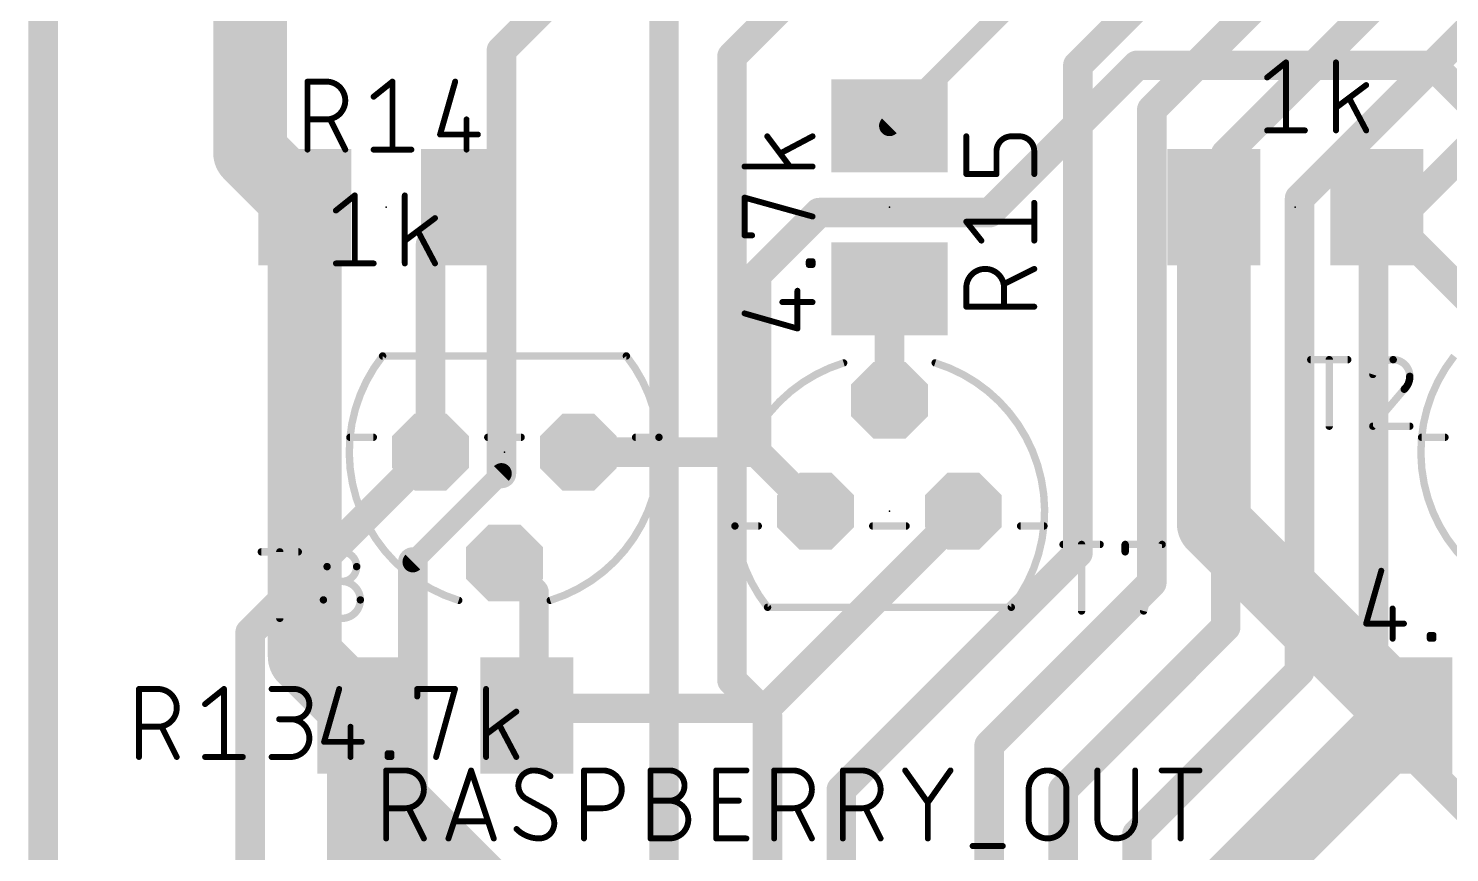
# Model space of a CAD drawing. Extents: x -0.1 to 95.8, y -0.3 to 95.8.
# Drawn here: x -0.13 to 24.29, y 10.86 to 25.02 of the extents above; entities that cross this region are included whole.
import ezdxf

# ---------------------------------------------------------------- set-up
doc = ezdxf.new("R2010")
doc.units = 0
for name, color, linetype in [('1', 12, 'CONTINUOUS'), ('16', 132, 'CONTINUOUS'), ('17', 110, 'CONTINUOUS'), ('21', 253, 'CONTINUOUS'), ('23', 53, 'CONTINUOUS'), ('25', 253, 'CONTINUOUS'), ('27', 253, 'CONTINUOUS')]:
    doc.layers.add(name, color=color, linetype=linetype)

# ---------------------------------------------------------------- blocks, each defined once
blk = doc.blocks.new('RECT')
blk.add_solid([(-0.5, -0.5), (0.5, -0.5), (-0.5, 0.5), (0.5, 0.5)])
blk = doc.blocks.new('OCTAGONP')
at = {"const_width": 0.5}
blk.add_lwpolyline([(-0.25, -0.1036), (-0.25, 0.1036), (-0.1036, 0.25), (0.1036, 0.25), (0.25, 0.1036), (0.25, -0.1036), (0.1036, -0.25), (-0.1036, -0.25), (-0.25, -0.1036), (-0.25, 0.1036)], dxfattribs=at)

msp = doc.modelspace()

# ---------------------------------------------------------------- linework, layer by layer
at = {"layer": '1'}
for points, const_width in [([(3.683, 22.8846), (3.683, 52.832)], 1.27), ([(14.6685, 23.346), (23.5438, 32.2213)], 0.3556), ([(16.393, 21.854), (18.923, 24.384)], 0.508), ([(18.923, 24.384), (24.003, 24.384)], 0.508), ([(27.7385, 20.6485), (24.003, 24.384)], 0.508), ([(4.6216, 21.946), (3.683, 22.8846)], 1.27), ([(4.6216, 14.2269), (4.6216, 21.946)], 1.27), ([(20.2426, 16.5129), (20.2426, 21.946)], 1.27), ([(6.7835, 21.308), (7.4216, 21.946)], 0.508), ([(12.3825, 20.7783), (13.4581, 21.854)], 0.508), ([(13.4581, 21.854), (16.393, 21.854)], 0.508), ([(25.1985, 19.79), (23.0426, 21.946)], 0.508), ([(6.7835, 17.7392), (6.7835, 21.308)], 0.508), ([(12.3825, 17.7392), (12.3825, 20.7783)], 0.508), ([(14.6685, 18.6282), (14.6685, 20.546)], 0.508), ([(14.6685, 20.546), (14.6685, 20.546)], 0.508), ([(12.3825, 17.7392), (9.3235, 17.7392)], 0.508), ([(13.3985, 16.7232), (12.3825, 17.7392)], 0.508), ([(23.5446, 13.2109), (20.2426, 16.5129)], 1.27), ([(15.9385, 16.7232), (12.5502, 13.3349)], 0.508), ([(8.0535, 15.8342), (8.5615, 15.3262)], 0.508), ([(8.5615, 15.3262), (8.5615, 13.3349)], 0.508), ([(5.6376, 13.2109), (4.6216, 14.2269)], 1.27), ([(5.6376, 13.2109), (5.6376, 12.1949)], 1.27), ([(5.6376, 8.2054), (5.6376, 13.2109)], 1.27), ([(20.4936, 10.16), (23.5446, 13.2109)], 1.27), ([(8.5615, 13.3349), (8.4376, 13.2109)], 0.508), ([(12.5502, 13.3349), (8.5615, 13.3349)], 0.508), ([(7.6725, 10.16), (5.6376, 12.1949)], 1.27)]:
    msp.add_lwpolyline(points, dxfattribs=dict(at, const_width=const_width))
for points, const_width in [([(18.923, 24.511, 1), (18.923, 24.257)], 0.254), ([(19.0128, 24.2942, 1), (18.8332, 24.4738)], 0.254), ([(24.0928, 24.4738, 1), (23.9132, 24.2942)], 0.254), ([(24.003, 24.257, 1), (24.003, 24.511)], 0.254), ([(3.9075, 23.1091, 1), (3.4585, 22.66)], 0.635), ([(14.6057, 23.4089, 1), (14.7314, 23.2831)], 0.1778), ([(3.3655, 22.8846, 1), (4.0005, 22.8846)], 0.635), ([(4.9391, 21.946, 1), (4.3041, 21.946)], 0.635), ([(4.3971, 21.7215, 1), (4.8461, 22.1705)], 0.635), ([(20.5601, 21.946, 1), (19.9251, 21.946)], 0.635), ([(7.5114, 21.8562, 1), (7.3318, 22.0358)], 0.254), ([(13.4581, 21.981, 1), (13.4581, 21.727)], 0.254), ([(13.5479, 21.7642, 1), (13.3683, 21.9438)], 0.254), ([(16.3032, 21.9438, 1), (16.4828, 21.7642)], 0.254), ([(16.393, 21.727, 1), (16.393, 21.981)], 0.254), ([(23.1324, 22.0358, 1), (22.9528, 21.8562)], 0.254), ([(6.9105, 21.308, 1), (6.6565, 21.308)], 0.254), ([(6.6937, 21.3978, 1), (6.8733, 21.2182)], 0.254), ([(12.5095, 20.7783, 1), (12.2555, 20.7783)], 0.254), ([(12.2927, 20.8681, 1), (12.4723, 20.6885)], 0.254), ([(14.7955, 20.546, 1), (14.5415, 20.546)], 0.254), ([(14.5787, 20.6358, 1), (14.7583, 20.4562)], 0.254), ([(14.7583, 20.4562, 1), (14.5787, 20.6358)], 0.254), ([(14.5415, 18.6282, 1), (14.7955, 18.6282)], 0.254), ([(6.6565, 17.7392, 1), (6.9105, 17.7392)], 0.254), ([(9.3235, 17.8662, 1), (9.3235, 17.6122)], 0.254), ([(12.4723, 17.829, 1), (12.2927, 17.6494)], 0.254), ([(12.2555, 17.7392, 1), (12.5095, 17.7392)], 0.254), ([(12.3825, 17.6122, 1), (12.3825, 17.8662)], 0.254), ([(20.4671, 16.7374, 1), (20.0181, 16.2884)], 0.635), ([(13.3087, 16.6334, 1), (13.4883, 16.813)], 0.254), ([(16.0283, 16.6334, 1), (15.8487, 16.813)], 0.254), ([(19.9251, 16.5129, 1), (20.5601, 16.5129)], 0.635), ([(8.1433, 15.924, 1), (7.9637, 15.7444)], 0.254), ([(8.6885, 15.3262, 1), (8.4345, 15.3262)], 0.254), ([(8.4717, 15.2364, 1), (8.6513, 15.416)], 0.254), ([(4.8461, 14.4514, 1), (4.3971, 14.0024)], 0.635), ([(4.3041, 14.2269, 1), (4.9391, 14.2269)], 0.635), ([(5.9551, 13.2109, 1), (5.3201, 13.2109)], 0.635), ([(5.9551, 13.2109, 1), (5.3201, 13.2109)], 0.635), ([(5.4131, 12.9864, 1), (5.8621, 13.4354)], 0.635), ([(23.7691, 12.9864, 1), (23.3201, 13.4354)], 0.635), ([(23.3201, 12.9864, 1), (23.7691, 13.4354)], 0.635), ([(8.5615, 13.4619, 1), (8.5615, 13.2079)], 0.254), ([(8.4345, 13.3349, 1), (8.6885, 13.3349)], 0.254), ([(8.6513, 13.2451, 1), (8.4717, 13.4247)], 0.254), ([(12.4604, 13.4247, 1), (12.64, 13.2451)], 0.254), ([(12.5502, 13.2079, 1), (12.5502, 13.4619)], 0.254), ([(8.3478, 13.3007, 1), (8.5274, 13.1211)], 0.254), ([(5.8621, 12.4194, 1), (5.4131, 11.9704)], 0.635), ([(5.3201, 12.1949, 1), (5.9551, 12.1949)], 0.635)]:
    msp.add_lwpolyline(points, format="xyb", dxfattribs=dict(at, const_width=const_width))
at = {"layer": '16'}
for points, const_width in [([(0.127, 0), (0.127, 95.504)], 0.508), ([(17.907, 24.384), (31.115, 37.592)], 0.508), ([(19.177, 23.622), (33.147, 37.592)], 0.508), ([(35.179, 37.592), (20.447, 22.86)], 0.508), ([(21.717, 22.098), (37.211, 37.592)], 0.508), ([(22.987, 21.336), (39.243, 37.592)], 0.508), ([(11.9634, 24.5364), (19.7395, 32.3125)], 0.508), ([(8.001, 24.638), (14.6595, 31.2965)], 0.508), ([(10.795, 8.128), (10.795, 25.4)], 0.508), ([(8.001, 17.3718), (8.001, 24.638)], 0.508), ([(11.9634, 13.8176), (11.9634, 24.5364)], 0.508), ([(17.907, 16.002), (17.907, 24.384)], 0.508), ([(19.177, 15.494), (19.177, 23.622)], 0.508), ([(20.447, 14.732), (20.447, 22.86)], 0.508), ([(21.717, 13.97), (21.717, 22.098)], 0.508), ([(22.987, 13.208), (22.987, 21.336)], 0.508), ([(6.7835, 17.7392), (3.683, 14.6387)], 0.508), ([(6.4787, 15.8495), (8.001, 17.3718)], 0.3556), ([(13.843, 11.938), (17.907, 16.002)], 0.508), ([(6.4787, 9.9043), (6.4787, 15.8495)], 0.508), ([(16.383, 12.7), (19.177, 15.494)], 0.508), ([(17.653, 11.938), (20.447, 14.732)], 0.508), ([(3.683, 4.064), (3.683, 14.6387)], 0.508), ([(18.923, 11.176), (21.717, 13.97)], 0.508), ([(12.573, 13.208), (11.9634, 13.8176)], 0.508), ([(12.573, 6.35), (12.573, 13.208)], 0.508), ([(27.051, 9.144), (22.987, 13.208)], 0.508), ([(16.383, 7.62), (16.383, 12.7)], 0.508), ([(13.843, 7.62), (13.843, 11.938)], 0.508), ([(17.653, 6.35), (17.653, 11.938)], 0.508), ([(18.923, 7.62), (18.923, 11.176)], 0.508)]:
    msp.add_lwpolyline(points, dxfattribs=dict(at, const_width=const_width))
for points, const_width in [([(8.128, 24.638, 1), (7.874, 24.638)], 0.254), ([(7.9112, 24.7278, 1), (8.0908, 24.5482)], 0.254), ([(12.0904, 24.5364, 1), (11.8364, 24.5364)], 0.254), ([(11.8736, 24.6262, 1), (12.0532, 24.4466)], 0.254), ([(18.034, 24.384, 1), (17.78, 24.384)], 0.254), ([(17.8172, 24.4738, 1), (17.9968, 24.2942)], 0.254), ([(19.304, 23.622, 1), (19.05, 23.622)], 0.254), ([(19.0872, 23.7118, 1), (19.2668, 23.5322)], 0.254), ([(20.574, 22.86, 1), (20.32, 22.86)], 0.254), ([(20.3572, 22.9498, 1), (20.5368, 22.7702)], 0.254), ([(21.844, 22.098, 1), (21.59, 22.098)], 0.254), ([(21.6272, 22.1878, 1), (21.8068, 22.0082)], 0.254), ([(23.114, 21.336, 1), (22.86, 21.336)], 0.254), ([(22.8972, 21.4258, 1), (23.0768, 21.2462)], 0.254), ([(6.8733, 17.6494, 1), (6.6937, 17.829)], 0.254), ([(7.874, 17.3718, 1), (8.128, 17.3718)], 0.254), ([(8.0639, 17.3089, 1), (7.9381, 17.4347)], 0.1778), ([(17.78, 16.002, 1), (18.034, 16.002)], 0.254), ([(17.9968, 15.9122, 1), (17.8172, 16.0918)], 0.254), ([(6.6057, 15.8495, 1), (6.3517, 15.8495)], 0.254), ([(6.4159, 15.9124, 1), (6.5416, 15.7867)], 0.1778), ([(19.2668, 15.4042, 1), (19.0872, 15.5838)], 0.254), ([(19.05, 15.494, 1), (19.304, 15.494)], 0.254), ([(20.5368, 14.6422, 1), (20.3572, 14.8218)], 0.254), ([(3.81, 14.6387, 1), (3.556, 14.6387)], 0.254), ([(3.5932, 14.7285, 1), (3.7728, 14.5489)], 0.254), ([(20.32, 14.732, 1), (20.574, 14.732)], 0.254), ([(21.8068, 13.8802, 1), (21.6272, 14.0598)], 0.254), ([(12.0532, 13.9074, 1), (11.8736, 13.7278)], 0.254), ([(11.8364, 13.8176, 1), (12.0904, 13.8176)], 0.254), ([(21.59, 13.97, 1), (21.844, 13.97)], 0.254), ([(12.7, 13.208, 1), (12.446, 13.208)], 0.254), ([(23.0768, 13.2978, 1), (22.8972, 13.1182)], 0.254), ([(12.4832, 13.1182, 1), (12.6628, 13.2978)], 0.254), ([(22.86, 13.208, 1), (23.114, 13.208)], 0.254), ([(16.51, 12.7, 1), (16.256, 12.7)], 0.254), ([(16.2932, 12.7898, 1), (16.4728, 12.6102)], 0.254), ([(13.97, 11.938, 1), (13.716, 11.938)], 0.254), ([(13.7532, 12.0278, 1), (13.9328, 11.8482)], 0.254), ([(17.78, 11.938, 1), (17.526, 11.938)], 0.254), ([(17.5632, 12.0278, 1), (17.7428, 11.8482)], 0.254), ([(19.05, 11.176, 1), (18.796, 11.176)], 0.254), ([(18.8332, 11.2658, 1), (19.0128, 11.0862)], 0.254)]:
    msp.add_lwpolyline(points, format="xyb", dxfattribs=dict(at, const_width=const_width))
at = {"layer": '21'}
for points, const_width in [([(5.959, 19.3902, 0.5267), (7.2672, 15.1908)], 0.127), ([(5.959, 19.422, 1), (5.959, 19.3585)], 0.0635), ([(5.984, 19.3706, 1), (5.9341, 19.4099)], 0.0635), ([(10.1731, 19.4099, 1), (10.1232, 19.3706)], 0.0635), ([(10.7084, 17.9932, 0.144), (10.1481, 19.3902)], 0.127), ([(10.148, 19.3585, 1), (10.148, 19.422)], 0.0635), ([(13.8822, 19.2717, 0.3557), (12.0136, 16.4692)], 0.127), ([(13.8916, 19.2413, 1), (13.8728, 19.302)], 0.0635), ([(16.763, 15.0722, 0.5267), (15.4548, 19.2716)], 0.127), ([(15.4642, 19.3019, 1), (15.4454, 19.2412)], 0.0635), ([(24.374, 19.3902, 0.5267), (25.6822, 15.1908)], 0.127), ([(5.3986, 18.025, 1), (5.3986, 17.9615)], 0.0635), ([(5.7998, 17.9615, 1), (5.7998, 18.025)], 0.0635), ([(7.7672, 18.025, 1), (7.7672, 17.9615)], 0.0635), ([(8.3398, 17.9615, 1), (8.3398, 18.025)], 0.0635), ([(8.8398, 15.1907, 0.3557), (10.7084, 17.9932)], 0.127), ([(10.3072, 18.025, 1), (10.3072, 17.9615)], 0.0635), ([(10.74, 17.9962, 1), (10.6768, 17.9902)], 0.0635), ([(10.6768, 17.9902, 1), (10.74, 17.9962)], 0.0635), ([(10.7084, 17.9615, 1), (10.7084, 18.025)], 0.0635), ([(23.8136, 18.025, 1), (23.8136, 17.9615)], 0.0635), ([(24.2148, 17.9615, 1), (24.2148, 18.025)], 0.0635), ([(12.0136, 16.4692, 0.144), (12.5739, 15.0722)], 0.127), ([(12.0136, 16.5009, 1), (12.0136, 16.4374)], 0.0635), ([(12.0452, 16.4722, 1), (11.982, 16.4661)], 0.0635), ([(11.982, 16.4661, 1), (12.0452, 16.4722)], 0.0635), ([(12.4148, 16.4374, 1), (12.4148, 16.5009)], 0.0635), ([(14.3822, 16.5009, 1), (14.3822, 16.4374)], 0.0635), ([(14.9548, 16.4374, 1), (14.9548, 16.5009)], 0.0635), ([(16.9222, 16.5009, 1), (16.9222, 16.4374)], 0.0635), ([(17.3234, 16.4374, 1), (17.3234, 16.5009)], 0.0635), ([(7.2579, 15.1605, 1), (7.2766, 15.2212)], 0.0635), ([(8.8305, 15.2211, 1), (8.8492, 15.1604)], 0.0635), ([(12.574, 15.1039, 1), (12.574, 15.0404)], 0.0635), ([(12.549, 15.0525, 1), (12.5988, 15.0918)], 0.0635), ([(16.7381, 15.0918, 1), (16.7879, 15.0525)], 0.0635), ([(16.763, 15.0404, 1), (16.763, 15.1039)], 0.0635)]:
    msp.add_lwpolyline(points, format="xyb", dxfattribs=dict(at, const_width=const_width))
at = {"layer": '21', "const_width": 0.127}
for points in [[(10.148, 19.3902), (5.959, 19.3902)], [(5.7998, 17.9932), (5.3986, 17.9932)], [(8.3398, 17.9932), (7.7672, 17.9932)], [(10.7084, 17.9932), (10.3072, 17.9932)], [(24.2148, 17.9932), (23.8136, 17.9932)], [(12.0136, 16.4692), (12.4148, 16.4692)], [(14.3822, 16.4692), (14.9548, 16.4692)], [(16.9222, 16.4692), (17.3234, 16.4692)], [(12.574, 15.0722), (16.763, 15.0722)]]:
    msp.add_lwpolyline(points, dxfattribs=at)
at = {"layer": '23'}
for p in [(6.0216, 21.946), (14.6685, 21.946), (21.6426, 21.946), (8.0535, 17.7392), (14.6685, 16.7232), (7.0376, 13.2109)]:
    msp.add_point(p, dxfattribs=at)
at = {"layer": '25'}
for points, const_width in [([(4.6686, 22.9366), (4.6686, 24.105)], 0.1016), ([(4.6686, 24.105), (4.9932, 24.105)], 0.1016), ([(5.8043, 23.8453), (6.1288, 24.105)], 0.1016), ([(6.1288, 24.105), (6.1288, 22.9366)], 0.1016), ([(7.2069, 24.105), (6.9473, 23.1962)], 0.1016), ([(4.9932, 23.4559), (4.6686, 23.4559)], 0.1016), ([(5.3177, 22.9366), (5.0581, 23.4559)], 0.1016), ([(7.4016, 23.4559), (7.4016, 22.9366)], 0.1016), ([(6.9473, 23.1962), (7.5964, 23.1962)], 0.1016), ([(15.9893, 22.5161), (15.9893, 23.1652)], 0.1016), ([(16.8981, 23.1652), (16.7683, 23.1652)], 0.1016), ([(5.8043, 22.9366), (6.4534, 22.9366)], 0.1016), ([(16.5086, 22.9056), (16.5086, 22.5161)], 0.1016), ([(17.1577, 22.5161), (17.1577, 22.9056)], 0.1016), ([(16.5086, 22.5161), (15.9893, 22.5161)], 0.1016), ([(17.1577, 21.3731), (17.1577, 22.0222)], 0.1016), ([(16.249, 21.3731), (15.9893, 21.6976)], 0.1016), ([(15.9893, 21.6976), (17.1577, 21.6976)], 0.1016), ([(17.1577, 20.8866), (16.6384, 20.6269)], 0.1016), ([(15.9893, 20.2375), (15.9893, 20.562)], 0.1016), ([(16.6384, 20.562), (16.6384, 20.2375)], 0.1016), ([(17.1577, 20.2375), (15.9893, 20.2375)], 0.1016), ([(21.9092, 19.3267), (22.5442, 19.3267)], 0.127), ([(22.2267, 18.1837), (22.2267, 19.3267)], 0.127), ([(23.5158, 18.8187), (22.976, 18.1837)], 0.127), ([(22.976, 18.1837), (23.611, 18.1837)], 0.127), ([(17.653, 16.1517), (18.288, 16.1517)], 0.127), ([(17.9705, 15.0087), (17.9705, 16.1517)], 0.127), ([(18.7198, 16.0247), (18.7198, 16.1517)], 0.127), ([(18.7198, 16.1517), (19.3548, 16.1517)], 0.127), ([(19.3548, 16.1517), (19.0373, 15.0087)], 0.127), ([(3.8752, 16.0247), (4.5102, 16.0247)], 0.127), ([(4.1927, 14.8817), (4.1927, 16.0247)], 0.127), ([(1.773, 12.4997), (1.773, 13.6681)], 0.1016), ([(1.773, 13.6681), (2.0976, 13.6681)], 0.1016), ([(2.9087, 13.4085), (3.2332, 13.6681)], 0.1016), ([(3.2332, 13.6681), (3.2332, 12.4997)], 0.1016), ([(4.0517, 13.6681), (4.4411, 13.6681)], 0.1016), ([(4.4411, 13.1488), (4.1815, 13.1488)], 0.1016), ([(2.0976, 13.019), (1.773, 13.019)], 0.1016), ([(2.4221, 12.4997), (2.1625, 13.019)], 0.1016), ([(2.9087, 12.4997), (3.5578, 12.4997)], 0.1016), ([(4.0517, 12.4997), (4.3762, 12.4997)], 0.1016), ([(6.0198, 11.0998), (6.0198, 12.2682)], 0.1016), ([(6.0198, 12.2682), (6.3444, 12.2682)], 0.1016), ([(7.0905, 11.0998), (7.48, 12.2682)], 0.1016), ([(7.48, 12.2682), (7.8695, 11.0998)], 0.1016), ([(9.4203, 11.0998), (9.4203, 12.2682)], 0.1016), ([(9.4203, 12.2682), (9.7448, 12.2682)], 0.1016), ([(10.5633, 11.0998), (10.5633, 12.2682)], 0.1016), ([(10.5633, 12.2682), (10.8878, 12.2682)], 0.1016), ([(11.6916, 11.0998), (11.6916, 12.2682)], 0.1016), ([(11.6916, 12.2682), (12.2109, 12.2682)], 0.1016), ([(12.6873, 11.0998), (12.6873, 12.2682)], 0.1016), ([(12.6873, 12.2682), (13.0118, 12.2682)], 0.1016), ([(13.8684, 11.0998), (13.8684, 12.2682)], 0.1016), ([(13.8684, 12.2682), (14.1929, 12.2682)], 0.1016), ([(14.9391, 12.2682), (15.3286, 11.7165)], 0.1016), ([(15.3286, 11.7165), (15.718, 12.2682)], 0.1016), ([(18.2425, 12.2682), (18.2425, 11.4244)], 0.1016), ([(18.8916, 11.4244), (18.8916, 12.2682)], 0.1016), ([(19.3474, 12.2682), (19.9965, 12.2682)], 0.1016), ([(19.672, 11.0998), (19.672, 12.2682)], 0.1016), ([(17.0614, 11.4244), (17.0614, 11.9436)], 0.1016), ([(17.7105, 11.9436), (17.7105, 11.4244)], 0.1016), ([(8.7796, 11.5866), (8.4226, 11.7814)], 0.1016), ([(10.5633, 11.7489), (10.8878, 11.7489)], 0.1016), ([(11.6916, 11.7489), (12.0811, 11.7489)], 0.1016), ([(15.3286, 11.0998), (15.3286, 11.7165)], 0.1016), ([(6.3444, 11.6191), (6.0198, 11.6191)], 0.1016), ([(6.6689, 11.0998), (6.4093, 11.6191)], 0.1016), ([(9.7448, 11.6191), (9.4203, 11.6191)], 0.1016), ([(13.0118, 11.6191), (12.6873, 11.6191)], 0.1016), ([(13.3364, 11.0998), (13.0768, 11.6191)], 0.1016), ([(14.1929, 11.6191), (13.8684, 11.6191)], 0.1016), ([(14.5175, 11.0998), (14.2579, 11.6191)], 0.1016), ([(7.7721, 11.3919), (7.1879, 11.3919)], 0.1016), ([(10.8878, 11.0998), (10.5633, 11.0998)], 0.1016), ([(12.2109, 11.0998), (11.6916, 11.0998)], 0.1016), ([(16.0976, 10.97), (16.6169, 10.97)], 0.1016)]:
    msp.add_lwpolyline(points, dxfattribs=dict(at, const_width=const_width))
for points, const_width in [([(4.694, 24.105, 1), (4.6432, 24.105)], 0.0508), ([(4.6686, 24.1304, 1), (4.6686, 24.0796)], 0.0508), ([(4.9932, 23.4559, 1), (4.9932, 24.105)], 0.1016), ([(4.9932, 24.1304, 1), (4.9932, 24.0796)], 0.0508), ([(4.9932, 24.0796, 1), (4.9932, 24.1304)], 0.0508), ([(6.1542, 24.105, 1), (6.1034, 24.105)], 0.0508), ([(6.1447, 24.0852, 1), (6.1129, 24.1248)], 0.0508), ([(7.2313, 24.098, 1), (7.1825, 24.112)], 0.0508), ([(5.7884, 23.8652, 1), (5.8201, 23.8255)], 0.0508), ([(4.6686, 23.4813, 1), (4.6686, 23.4305)], 0.0508), ([(4.9932, 23.4813, 1), (4.9932, 23.4305)], 0.0508), ([(4.9932, 23.4305, 1), (4.9932, 23.4813)], 0.0508), ([(5.0808, 23.4672, 1), (5.0354, 23.4445)], 0.0508), ([(7.427, 23.4559, 1), (7.3762, 23.4559)], 0.0508), ([(6.9228, 23.2032, 1), (6.9717, 23.1893)], 0.0508), ([(6.9473, 23.2216, 1), (6.9473, 23.1708)], 0.0508), ([(7.5964, 23.1708, 1), (7.5964, 23.2216)], 0.0508), ([(16.0147, 23.1652, 1), (15.9639, 23.1652)], 0.0508), ([(16.7683, 23.1652, 0.4142), (16.5086, 22.9056)], 0.1016), ([(16.7683, 23.1906, 1), (16.7683, 23.1398)], 0.0508), ([(16.7683, 23.1398, 1), (16.7683, 23.1906)], 0.0508), ([(17.1577, 22.9056, 0.4142), (16.8981, 23.1652)], 0.1016), ([(16.8981, 23.1906, 1), (16.8981, 23.1398)], 0.0508), ([(16.8981, 23.1398, 1), (16.8981, 23.1906)], 0.0508), ([(4.6432, 22.9366, 1), (4.694, 22.9366)], 0.0508), ([(5.295, 22.9252, 1), (5.3404, 22.948)], 0.0508), ([(5.8043, 22.962, 1), (5.8043, 22.9112)], 0.0508), ([(6.1034, 22.9366, 1), (6.1542, 22.9366)], 0.0508), ([(6.4534, 22.9112, 1), (6.4534, 22.962)], 0.0508), ([(7.3762, 22.9366, 1), (7.427, 22.9366)], 0.0508), ([(16.534, 22.9056, 1), (16.4832, 22.9056)], 0.0508), ([(17.1831, 22.9056, 1), (17.1323, 22.9056)], 0.0508), ([(16.4832, 22.9056, 1), (16.534, 22.9056)], 0.0508), ([(17.1323, 22.9056, 1), (17.1831, 22.9056)], 0.0508), ([(15.9893, 22.5415, 1), (15.9893, 22.4907)], 0.0508), ([(15.9639, 22.5161, 1), (16.0147, 22.5161)], 0.0508), ([(16.4832, 22.5161, 1), (16.534, 22.5161)], 0.0508), ([(16.5086, 22.4907, 1), (16.5086, 22.5415)], 0.0508), ([(17.1323, 22.5161, 1), (17.1831, 22.5161)], 0.0508), ([(17.1831, 22.0222, 1), (17.1323, 22.0222)], 0.0508), ([(16.0092, 21.7135, 1), (15.9695, 21.6818)], 0.0508), ([(15.9893, 21.723, 1), (15.9893, 21.6722)], 0.0508), ([(17.1577, 21.6722, 1), (17.1577, 21.723)], 0.0508), ([(16.2291, 21.3572, 1), (16.2688, 21.389)], 0.0508), ([(17.1323, 21.3731, 1), (17.1831, 21.3731)], 0.0508), ([(16.6384, 20.562, 1), (15.9893, 20.562)], 0.1016), ([(17.1691, 20.8638, 1), (17.1464, 20.9093)], 0.0508), ([(16.0147, 20.562, 1), (15.9639, 20.562)], 0.0508), ([(15.9639, 20.562, 1), (16.0147, 20.562)], 0.0508), ([(16.6638, 20.562, 1), (16.613, 20.562)], 0.0508), ([(16.613, 20.562, 1), (16.6638, 20.562)], 0.0508), ([(16.6271, 20.6496, 1), (16.6498, 20.6042)], 0.0508), ([(15.9893, 20.2629, 1), (15.9893, 20.2121)], 0.0508), ([(17.1577, 20.2121, 1), (17.1577, 20.2629)], 0.0508), ([(15.9639, 20.2375, 1), (16.0147, 20.2375)], 0.0508), ([(16.613, 20.2375, 1), (16.6638, 20.2375)], 0.0508), ([(21.9092, 19.3585, 1), (21.9092, 19.295)], 0.0635), ([(22.2585, 19.3267, 1), (22.195, 19.3267)], 0.0635), ([(22.5442, 19.295, 1), (22.5442, 19.3585)], 0.0635), ([(23.3253, 19.3267, 0.3252), (22.976, 19.0727)], 0.127), ([(23.611, 19.041, 0.4142), (23.3253, 19.3267)], 0.127), ([(23.3253, 19.3585, 1), (23.3253, 19.295)], 0.0635), ([(23.3253, 19.295, 1), (23.3253, 19.3585)], 0.0635), ([(22.9458, 19.0825, 1), (23.0062, 19.0629)], 0.0635), ([(23.5158, 18.8187, 0.2053), (23.611, 19.041)], 0.127), ([(23.6428, 19.041, 1), (23.5793, 19.041)], 0.0635), ([(23.5793, 19.041, 1), (23.6428, 19.041)], 0.0635), ([(23.4939, 18.8417, 1), (23.5377, 18.7957)], 0.0635), ([(23.54, 18.7981, 1), (23.4916, 18.8393)], 0.0635), ([(22.195, 18.1837, 1), (22.2585, 18.1837)], 0.0635), ([(22.976, 18.2155, 1), (22.976, 18.152)], 0.0635), ([(22.9518, 18.2043, 1), (23.0002, 18.1631)], 0.0635), ([(23.611, 18.152, 1), (23.611, 18.2155)], 0.0635), ([(17.653, 16.1834, 1), (17.653, 16.1199)], 0.0635), ([(18.0023, 16.1517, 1), (17.9388, 16.1517)], 0.0635), ([(18.288, 16.1199, 1), (18.288, 16.1834)], 0.0635), ([(18.7515, 16.1517, 1), (18.6881, 16.1517)], 0.0635), ([(18.7198, 16.1834, 1), (18.7198, 16.1199)], 0.0635), ([(19.3854, 16.1432, 1), (19.3242, 16.1602)], 0.0635), ([(19.3548, 16.1199, 1), (19.3548, 16.1834)], 0.0635), ([(3.8752, 16.0565, 1), (3.8752, 15.993)], 0.0635), ([(4.2245, 16.0247, 1), (4.161, 16.0247)], 0.0635), ([(4.5102, 15.993, 1), (4.5102, 16.0565)], 0.0635), ([(5.5135, 15.7707, 1), (5.0055, 15.7707)], 0.127), ([(18.6881, 16.0247, 1), (18.7515, 16.0247)], 0.0635), ([(5.0055, 15.7707, 1), (5.5135, 15.7707)], 0.127), ([(5.0373, 15.7707, 1), (4.9738, 15.7707)], 0.0635), ([(4.9738, 15.7707, 1), (5.0373, 15.7707)], 0.0635), ([(5.5453, 15.7707, 1), (5.4818, 15.7707)], 0.0635), ([(5.4818, 15.7707, 1), (5.5453, 15.7707)], 0.0635), ([(5.577, 15.1992, 1), (4.942, 15.1992)], 0.127), ([(4.942, 15.1992, 1), (5.577, 15.1992)], 0.127), ([(4.9738, 15.1992, 1), (4.9103, 15.1992)], 0.0635), ([(4.9103, 15.1992, 1), (4.9738, 15.1992)], 0.0635), ([(5.6088, 15.1992, 1), (5.5453, 15.1992)], 0.0635), ([(5.5453, 15.1992, 1), (5.6088, 15.1992)], 0.0635), ([(4.161, 14.8817, 1), (4.2245, 14.8817)], 0.0635), ([(17.9388, 15.0087, 1), (18.0023, 15.0087)], 0.0635), ([(19.0067, 15.0172, 1), (19.0679, 15.0002)], 0.0635), ([(1.7984, 13.6681, 1), (1.7476, 13.6681)], 0.0508), ([(1.773, 13.6935, 1), (1.773, 13.6427)], 0.0508), ([(2.0976, 13.019, 1), (2.0976, 13.6681)], 0.1016), ([(2.0976, 13.6935, 1), (2.0976, 13.6427)], 0.0508), ([(2.0976, 13.6427, 1), (2.0976, 13.6935)], 0.0508), ([(3.2586, 13.6681, 1), (3.2078, 13.6681)], 0.0508), ([(3.2491, 13.6483, 1), (3.2173, 13.688)], 0.0508), ([(4.0517, 13.6935, 1), (4.0517, 13.6427)], 0.0508), ([(4.4411, 13.1488, 1), (4.4411, 13.6681)], 0.1016), ([(4.4411, 13.6935, 1), (4.4411, 13.6427)], 0.0508), ([(4.4411, 13.6427, 1), (4.4411, 13.6935)], 0.0508), ([(2.8928, 13.4283, 1), (2.9245, 13.3887)], 0.0508), ([(4.1815, 13.1742, 1), (4.1815, 13.1234)], 0.0508), ([(4.3762, 12.4997, 1), (4.3762, 13.1488)], 0.1016), ([(4.3762, 13.1742, 1), (4.3762, 13.1234)], 0.0508), ([(4.4411, 13.1742, 1), (4.4411, 13.1234)], 0.0508), ([(4.4411, 13.1234, 1), (4.4411, 13.1742)], 0.0508), ([(1.773, 13.0444, 1), (1.773, 12.9936)], 0.0508), ([(2.0976, 13.0444, 1), (2.0976, 12.9936)], 0.0508), ([(2.0976, 12.9936, 1), (2.0976, 13.0444)], 0.0508), ([(2.1852, 13.0304, 1), (2.1398, 13.0077)], 0.0508), ([(1.7476, 12.4997, 1), (1.7984, 12.4997)], 0.0508), ([(2.3994, 12.4884, 1), (2.4448, 12.5111)], 0.0508), ([(2.9087, 12.5251, 1), (2.9087, 12.4743)], 0.0508), ([(3.2078, 12.4997, 1), (3.2586, 12.4997)], 0.0508), ([(3.5578, 12.4743, 1), (3.5578, 12.5251)], 0.0508), ([(4.0517, 12.5251, 1), (4.0517, 12.4743)], 0.0508), ([(4.3762, 12.5251, 1), (4.3762, 12.4743)], 0.0508), ([(4.3762, 12.4743, 1), (4.3762, 12.5251)], 0.0508), ([(6.0452, 12.2682, 1), (5.9944, 12.2682)], 0.0508), ([(6.0198, 12.2936, 1), (6.0198, 12.2428)], 0.0508), ([(6.3444, 11.6191, 1), (6.3444, 12.2682)], 0.1016), ([(6.3444, 12.2936, 1), (6.3444, 12.2428)], 0.0508), ([(6.3444, 12.2428, 1), (6.3444, 12.2936)], 0.0508), ([(7.5041, 12.2762, 1), (7.4559, 12.2602)], 0.0508), ([(7.5041, 12.2602, 1), (7.4559, 12.2762)], 0.0508), ([(8.5524, 12.2682, 0.4142), (8.2928, 12.0086)], 0.1016), ([(8.8445, 12.1708, 0.1623), (8.5524, 12.2682)], 0.1016), ([(8.5524, 12.2936, 1), (8.5524, 12.2428)], 0.0508), ([(8.5524, 12.2428, 1), (8.5524, 12.2936)], 0.0508), ([(8.8293, 12.1505, 1), (8.8598, 12.1912)], 0.0508), ([(9.4457, 12.2682, 1), (9.3949, 12.2682)], 0.0508), ([(9.4203, 12.2936, 1), (9.4203, 12.2428)], 0.0508), ([(9.7448, 11.6191, 1), (9.7448, 12.2682)], 0.1016), ([(9.7448, 12.2936, 1), (9.7448, 12.2428)], 0.0508), ([(9.7448, 12.2428, 1), (9.7448, 12.2936)], 0.0508), ([(10.5887, 12.2682, 1), (10.5379, 12.2682)], 0.0508), ([(10.5633, 12.2936, 1), (10.5633, 12.2428)], 0.0508), ([(10.8878, 11.7489, 1), (10.8878, 12.2682)], 0.1016), ([(10.8878, 12.2936, 1), (10.8878, 12.2428)], 0.0508), ([(10.8878, 12.2428, 1), (10.8878, 12.2936)], 0.0508), ([(11.717, 12.2682, 1), (11.6662, 12.2682)], 0.0508), ([(11.6916, 12.2936, 1), (11.6916, 12.2428)], 0.0508), ([(12.2109, 12.2428, 1), (12.2109, 12.2936)], 0.0508), ([(12.7127, 12.2682, 1), (12.6619, 12.2682)], 0.0508), ([(12.6873, 12.2936, 1), (12.6873, 12.2428)], 0.0508), ([(13.0118, 11.6191, 1), (13.0118, 12.2682)], 0.1016), ([(13.0118, 12.2936, 1), (13.0118, 12.2428)], 0.0508), ([(13.0118, 12.2428, 1), (13.0118, 12.2936)], 0.0508), ([(13.8938, 12.2682, 1), (13.843, 12.2682)], 0.0508), ([(13.8684, 12.2936, 1), (13.8684, 12.2428)], 0.0508), ([(14.1929, 11.6191, 1), (14.1929, 12.2682)], 0.1016), ([(14.1929, 12.2936, 1), (14.1929, 12.2428)], 0.0508), ([(14.1929, 12.2428, 1), (14.1929, 12.2936)], 0.0508), ([(14.9599, 12.2828, 1), (14.9184, 12.2536)], 0.0508), ([(15.7388, 12.2536, 1), (15.6973, 12.2828)], 0.0508), ([(17.7105, 11.9436, 1), (17.0614, 11.9436)], 0.1016), ([(18.2679, 12.2682, 1), (18.2171, 12.2682)], 0.0508), ([(18.917, 12.2682, 1), (18.8662, 12.2682)], 0.0508), ([(19.3474, 12.2936, 1), (19.3474, 12.2428)], 0.0508), ([(19.6974, 12.2682, 1), (19.6466, 12.2682)], 0.0508), ([(19.9965, 12.2428, 1), (19.9965, 12.2936)], 0.0508), ([(8.2928, 12.0086, 0.2656), (8.4226, 11.7814)], 0.1016), ([(8.3182, 12.0086, 1), (8.2674, 12.0086)], 0.0508), ([(8.2674, 12.0086, 1), (8.3182, 12.0086)], 0.0508), ([(17.0868, 11.9436, 1), (17.036, 11.9436)], 0.0508), ([(17.036, 11.9436, 1), (17.0868, 11.9436)], 0.0508), ([(17.7359, 11.9436, 1), (17.6851, 11.9436)], 0.0508), ([(17.6851, 11.9436, 1), (17.7359, 11.9436)], 0.0508), ([(8.4348, 11.8037, 1), (8.4104, 11.7591)], 0.0508), ([(8.4097, 11.7595, 1), (8.4355, 11.8032)], 0.0508), ([(10.5633, 11.7743, 1), (10.5633, 11.7235)], 0.0508), ([(10.8878, 11.0998, 1), (10.8878, 11.7489)], 0.1016), ([(10.8878, 11.7743, 1), (10.8878, 11.7235)], 0.0508), ([(10.8878, 11.7743, 1), (10.8878, 11.7235)], 0.0508), ([(10.8878, 11.7235, 1), (10.8878, 11.7743)], 0.0508), ([(11.6916, 11.7743, 1), (11.6916, 11.7235)], 0.0508), ([(12.0811, 11.7235, 1), (12.0811, 11.7743)], 0.0508), ([(15.3078, 11.7311, 1), (15.3493, 11.7018)], 0.0508), ([(15.354, 11.7165, 1), (15.3032, 11.7165)], 0.0508), ([(15.3078, 11.7018, 1), (15.3493, 11.7311)], 0.0508), ([(6.0198, 11.6445, 1), (6.0198, 11.5937)], 0.0508), ([(6.3444, 11.6445, 1), (6.3444, 11.5937)], 0.0508), ([(6.3444, 11.5937, 1), (6.3444, 11.6445)], 0.0508), ([(6.432, 11.6304, 1), (6.3865, 11.6077)], 0.0508), ([(8.9094, 11.3594, 0.2656), (8.7796, 11.5866)], 0.1016), ([(8.7925, 11.6085, 1), (8.7667, 11.5647)], 0.0508), ([(8.7675, 11.5643, 1), (8.7918, 11.6089)], 0.0508), ([(9.4203, 11.6445, 1), (9.4203, 11.5937)], 0.0508), ([(9.7448, 11.6445, 1), (9.7448, 11.5937)], 0.0508), ([(9.7448, 11.5937, 1), (9.7448, 11.6445)], 0.0508), ([(12.6873, 11.6445, 1), (12.6873, 11.5937)], 0.0508), ([(13.0118, 11.6445, 1), (13.0118, 11.5937)], 0.0508), ([(13.0118, 11.5937, 1), (13.0118, 11.6445)], 0.0508), ([(13.0995, 11.6304, 1), (13.054, 11.6077)], 0.0508), ([(13.8684, 11.6445, 1), (13.8684, 11.5937)], 0.0508), ([(14.1929, 11.6445, 1), (14.1929, 11.5937)], 0.0508), ([(14.1929, 11.5937, 1), (14.1929, 11.6445)], 0.0508), ([(14.2806, 11.6304, 1), (14.2351, 11.6077)], 0.0508), ([(7.1879, 11.4173, 1), (7.1879, 11.3665)], 0.0508), ([(7.7721, 11.3665, 1), (7.7721, 11.4173)], 0.0508), ([(8.2603, 11.2621, 0.2), (8.6498, 11.0998)], 0.1016), ([(8.2784, 11.28, 1), (8.2423, 11.2442)], 0.0508), ([(8.6498, 11.0998, 0.4142), (8.9094, 11.3594)], 0.1016), ([(8.9348, 11.3594, 1), (8.884, 11.3594)], 0.0508), ([(8.884, 11.3594, 1), (8.9348, 11.3594)], 0.0508), ([(17.0614, 11.4244, 1), (17.7105, 11.4244)], 0.1016), ([(17.0868, 11.4244, 1), (17.036, 11.4244)], 0.0508), ([(17.036, 11.4244, 1), (17.0868, 11.4244)], 0.0508), ([(17.7359, 11.4244, 1), (17.6851, 11.4244)], 0.0508), ([(17.6851, 11.4244, 1), (17.7359, 11.4244)], 0.0508), ([(18.2425, 11.4244, 1), (18.8916, 11.4244)], 0.1016), ([(18.2679, 11.4244, 1), (18.2171, 11.4244)], 0.0508), ([(18.2171, 11.4244, 1), (18.2679, 11.4244)], 0.0508), ([(18.917, 11.4244, 1), (18.8662, 11.4244)], 0.0508), ([(18.8662, 11.4244, 1), (18.917, 11.4244)], 0.0508), ([(5.9944, 11.0998, 1), (6.0452, 11.0998)], 0.0508), ([(6.6462, 11.0884, 1), (6.6916, 11.1112)], 0.0508), ([(7.0664, 11.1078, 1), (7.1146, 11.0918)], 0.0508), ([(7.8454, 11.0918, 1), (7.8936, 11.1078)], 0.0508), ([(8.6498, 11.1252, 1), (8.6498, 11.0744)], 0.0508), ([(8.6498, 11.0744, 1), (8.6498, 11.1252)], 0.0508), ([(9.3949, 11.0998, 1), (9.4457, 11.0998)], 0.0508), ([(10.5633, 11.1252, 1), (10.5633, 11.0744)], 0.0508), ([(10.5379, 11.0998, 1), (10.5887, 11.0998)], 0.0508), ([(10.8878, 11.1252, 1), (10.8878, 11.0744)], 0.0508), ([(10.8878, 11.0744, 1), (10.8878, 11.1252)], 0.0508), ([(11.6916, 11.1252, 1), (11.6916, 11.0744)], 0.0508), ([(11.6662, 11.0998, 1), (11.717, 11.0998)], 0.0508), ([(12.2109, 11.0744, 1), (12.2109, 11.1252)], 0.0508), ([(12.6619, 11.0998, 1), (12.7127, 11.0998)], 0.0508), ([(13.3137, 11.0884, 1), (13.3591, 11.1112)], 0.0508), ([(13.843, 11.0998, 1), (13.8938, 11.0998)], 0.0508), ([(14.4948, 11.0884, 1), (14.5402, 11.1112)], 0.0508), ([(15.3032, 11.0998, 1), (15.354, 11.0998)], 0.0508), ([(16.0976, 10.9954, 1), (16.0976, 10.9446)], 0.0508), ([(16.6169, 10.9446, 1), (16.6169, 10.9954)], 0.0508), ([(19.6466, 11.0998, 1), (19.6974, 11.0998)], 0.0508)]:
    msp.add_lwpolyline(points, format="xyb", dxfattribs=dict(at, const_width=const_width))
at = {"layer": '27', "const_width": 0.1016}
for points in [[(21.1591, 24.1756), (21.4837, 24.4352)], [(21.4837, 24.4352), (21.4837, 23.2668)], [(22.3425, 23.2668), (22.3425, 24.4352)], [(22.8618, 24.0457), (22.3425, 23.6563)], [(22.8618, 23.2668), (22.5697, 23.8185)], [(12.5688, 23.1652), (12.9583, 22.6459)], [(13.3477, 23.1652), (12.796, 22.8731)], [(21.1591, 23.2668), (21.8082, 23.2668)], [(13.3477, 22.6459), (12.1793, 22.6459)], [(5.1571, 21.8895), (5.4817, 22.1492)], [(5.4817, 22.1492), (5.4817, 20.9808)], [(6.3405, 20.9808), (6.3405, 22.1492)], [(12.1793, 21.4626), (12.1793, 22.1117)], [(12.1793, 22.1117), (13.3477, 21.7871)], [(6.8598, 21.7597), (6.3405, 21.3703)], [(6.8598, 20.9808), (6.5677, 21.5325)], [(12.3092, 21.4626), (12.1793, 21.4626)], [(5.1571, 20.9808), (5.8062, 20.9808)], [(13.2828, 20.9546), (13.2828, 21.0195)], [(13.2828, 21.0195), (13.3477, 21.0195)], [(13.3477, 20.9546), (13.2828, 20.9546)], [(13.3477, 21.0195), (13.3477, 20.9546)], [(13.0881, 19.8624), (13.0881, 20.5115)], [(12.8284, 20.3167), (13.3477, 20.3167)], [(12.1793, 20.122), (13.0881, 19.8624)], [(23.1206, 15.7001), (22.8609, 14.7914)], [(23.3153, 15.051), (23.3153, 14.5317)], [(22.8609, 14.7914), (23.51, 14.7914)], [(23.9531, 14.5317), (23.9531, 14.5966)], [(23.9531, 14.5966), (24.018, 14.5966)], [(24.018, 14.5317), (23.9531, 14.5317)], [(24.018, 14.5966), (24.018, 14.5317)], [(5.2136, 13.6681), (4.9539, 12.7594)], [(6.5541, 13.5383), (6.5541, 13.6681)], [(6.5541, 13.6681), (7.2032, 13.6681)], [(7.2032, 13.6681), (6.8787, 12.4997)], [(7.7375, 12.4997), (7.7375, 13.6681)], [(8.2568, 13.2787), (7.7375, 12.8892)], [(5.4083, 13.019), (5.4083, 12.4997)], [(8.2568, 12.4997), (7.9647, 13.0515)], [(4.9539, 12.7594), (5.603, 12.7594)], [(6.0461, 12.4997), (6.0461, 12.5646)], [(6.0461, 12.5646), (6.111, 12.5646)], [(6.111, 12.4997), (6.0461, 12.4997)], [(6.111, 12.5646), (6.111, 12.4997)]]:
    msp.add_lwpolyline(points, dxfattribs=at)
at = {"layer": '27', "const_width": 0.0508}
for points in [[(21.5091, 24.4352, 1), (21.4583, 24.4352)], [(21.4995, 24.4154, 1), (21.4678, 24.455)], [(22.3679, 24.4352, 1), (22.3171, 24.4352)], [(21.1432, 24.1954, 1), (21.175, 24.1557)], [(22.877, 24.0254, 1), (22.8465, 24.066)], [(22.3272, 23.6766, 1), (22.3577, 23.6359)], [(22.5921, 23.8304, 1), (22.5472, 23.8067)], [(12.5891, 23.1804, 1), (12.5485, 23.15)], [(13.3596, 23.1427, 1), (13.3358, 23.1876)], [(21.1591, 23.2922, 1), (21.1591, 23.2414)], [(21.4583, 23.2668, 1), (21.5091, 23.2668)], [(21.8082, 23.2414, 1), (21.8082, 23.2922)], [(22.3171, 23.2668, 1), (22.3679, 23.2668)], [(22.8393, 23.2549, 1), (22.8842, 23.2787)], [(12.7841, 22.8955, 1), (12.8079, 22.8506)], [(12.1793, 22.6713, 1), (12.1793, 22.6205)], [(12.9379, 22.6307, 1), (12.9786, 22.6611)], [(13.3477, 22.6205, 1), (13.3477, 22.6713)], [(5.5071, 22.1492, 1), (5.4563, 22.1492)], [(5.4975, 22.1294, 1), (5.4658, 22.169)], [(6.3659, 22.1492, 1), (6.3151, 22.1492)], [(12.2047, 22.1117, 1), (12.1539, 22.1117)], [(12.1861, 22.1361, 1), (12.1725, 22.0872)], [(5.1412, 21.9094, 1), (5.173, 21.8697)], [(6.875, 21.7394, 1), (6.8445, 21.78)], [(13.3409, 21.7626, 1), (13.3545, 21.8116)], [(6.5901, 21.5444, 1), (6.5452, 21.5207)], [(12.1793, 21.488, 1), (12.1793, 21.4372)], [(12.3092, 21.4372, 1), (12.3092, 21.488)], [(6.3252, 21.3906, 1), (6.3557, 21.3499)], [(12.1539, 21.4626, 1), (12.2047, 21.4626)], [(5.1571, 21.0062, 1), (5.1571, 20.9554)], [(5.4563, 20.9808, 1), (5.5071, 20.9808)], [(5.8062, 20.9554, 1), (5.8062, 21.0062)], [(6.3151, 20.9808, 1), (6.3659, 20.9808)], [(6.8373, 20.9689, 1), (6.8822, 20.9927)], [(13.3082, 21.0195, 1), (13.2574, 21.0195)], [(13.2828, 21.0449, 1), (13.2828, 20.9941)], [(13.2828, 20.98, 1), (13.2828, 20.9292)], [(13.3731, 21.0195, 1), (13.3223, 21.0195)], [(13.3477, 20.9941, 1), (13.3477, 21.0449)], [(13.3477, 20.9292, 1), (13.3477, 20.98)], [(13.2574, 20.9546, 1), (13.3082, 20.9546)], [(13.3223, 20.9546, 1), (13.3731, 20.9546)], [(13.1135, 20.5115, 1), (13.0627, 20.5115)], [(12.8284, 20.3421, 1), (12.8284, 20.2913)], [(13.3477, 20.2913, 1), (13.3477, 20.3421)], [(12.1863, 20.1464, 1), (12.1723, 20.0976)], [(13.0627, 19.8624, 1), (13.1135, 19.8624)], [(13.0811, 19.8379, 1), (13.0951, 19.8868)], [(23.145, 15.6932, 1), (23.0961, 15.7071)], [(23.3407, 15.051, 1), (23.2899, 15.051)], [(22.8609, 14.8168, 1), (22.8609, 14.766)], [(22.8365, 14.7984, 1), (22.8853, 14.7844)], [(23.51, 14.766, 1), (23.51, 14.8168)], [(23.2899, 14.5317, 1), (23.3407, 14.5317)], [(23.9785, 14.5966, 1), (23.9277, 14.5966)], [(23.9531, 14.622, 1), (23.9531, 14.5712)], [(23.9531, 14.5571, 1), (23.9531, 14.5063)], [(23.9277, 14.5317, 1), (23.9785, 14.5317)], [(24.0434, 14.5966, 1), (23.9926, 14.5966)], [(23.9926, 14.5317, 1), (24.0434, 14.5317)], [(24.018, 14.5712, 1), (24.018, 14.622)], [(24.018, 14.5063, 1), (24.018, 14.5571)], [(5.238, 13.6612, 1), (5.1891, 13.6751)], [(6.5795, 13.6681, 1), (6.5287, 13.6681)], [(6.5541, 13.6935, 1), (6.5541, 13.6427)], [(7.2277, 13.6613, 1), (7.1788, 13.6749)], [(7.2032, 13.6427, 1), (7.2032, 13.6935)], [(7.7629, 13.6681, 1), (7.7121, 13.6681)], [(6.5287, 13.5383, 1), (6.5795, 13.5383)], [(8.272, 13.2583, 1), (8.2415, 13.299)], [(5.4337, 13.019, 1), (5.3829, 13.019)], [(7.9871, 13.0634, 1), (7.9422, 13.0396)], [(4.9539, 12.7848, 1), (4.9539, 12.734)], [(4.9295, 12.7664, 1), (4.9783, 12.7524)], [(5.603, 12.734, 1), (5.603, 12.7848)], [(7.7222, 12.9095, 1), (7.7527, 12.8689)], [(5.3829, 12.4997, 1), (5.4337, 12.4997)], [(6.0715, 12.5646, 1), (6.0207, 12.5646)], [(6.0461, 12.59, 1), (6.0461, 12.5392)], [(6.0461, 12.5251, 1), (6.0461, 12.4743)], [(6.0207, 12.4997, 1), (6.0715, 12.4997)], [(6.1364, 12.5646, 1), (6.0856, 12.5646)], [(6.0856, 12.4997, 1), (6.1364, 12.4997)], [(6.111, 12.5392, 1), (6.111, 12.59)], [(6.111, 12.4743, 1), (6.111, 12.5251)], [(6.8542, 12.5065, 1), (6.9031, 12.4929)], [(7.7121, 12.4997, 1), (7.7629, 12.4997)], [(8.2343, 12.4879, 1), (8.2792, 12.5116)]]:
    msp.add_lwpolyline(points, format="xyb", dxfattribs=at)

# ---------------------------------------------------------------- block references
at = {"layer": '1', "xscale": 1.6, "yscale": 2}
for p, rotation in [((14.6685, 23.346), 270), ((4.6216, 21.946), 180), ((7.4216, 21.946), 180), ((20.2426, 21.946), 180), ((23.0426, 21.946), 180), ((14.6685, 20.546), 270), ((5.6376, 13.2109), 180), ((8.4376, 13.2109), 180), ((23.5446, 13.2109), 180)]:
    msp.add_blockref('RECT', p, dxfattribs=dict(at, rotation=rotation))
at = {"layer": '17', "xscale": 1.3208, "yscale": 1.3208}
for p in [(14.6685, 18.6282), (14.6685, 18.6282), (13.3985, 16.7232), (13.3985, 16.7232), (15.9385, 16.7232), (15.9385, 16.7232)]:
    msp.add_blockref('OCTAGONP', p, dxfattribs=at)
at = {"layer": '17', "xscale": 1.3208, "yscale": 1.3208, "rotation": 180}
for p in [(6.7835, 17.7392), (6.7835, 17.7392), (9.3235, 17.7392), (9.3235, 17.7392), (8.0535, 15.8342), (8.0535, 15.8342)]:
    msp.add_blockref('OCTAGONP', p, dxfattribs=at)

doc.saveas('drawing.dxf')
